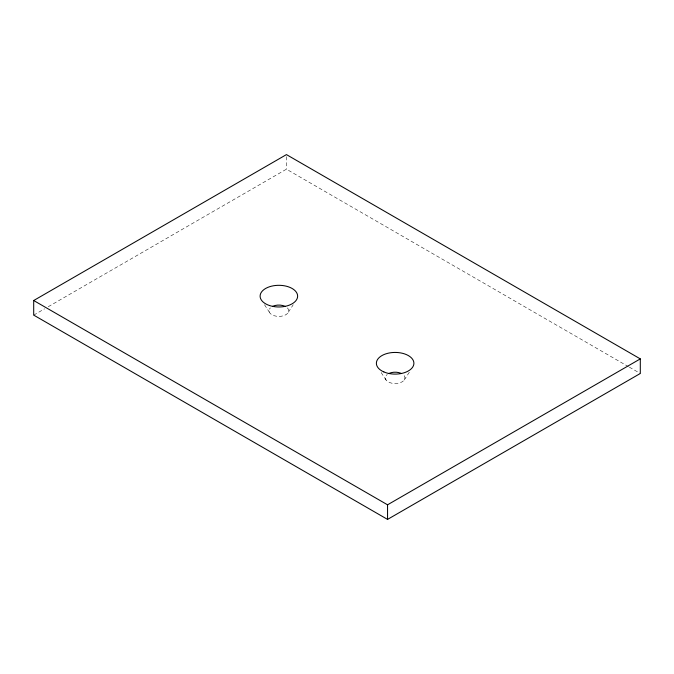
<?xml version="1.0" encoding="UTF-8"?>
<svg xmlns="http://www.w3.org/2000/svg" width="674" height="674" viewBox="0 0 674 674"><rect width="100%" height="100%" fill="white"/><g stroke="black" fill="none" stroke-linecap="round" stroke-linejoin="round"><path stroke-width="0.51" stroke-dasharray="3.37 2.53" d="M288.362 312.205L293.215 304.749M404.24 379.984L409.767 371.551M33.7 315.112L44.61 308.81M48.25 306.712L286.45 169.191L628.446 366.639M629.356 367.162L640.3 373.48M381.147 372.528L386.084 380.069M264.52 304.749L269.373 312.205M286.45 156.68L286.45 169.191M287.377 307.9A9.832 5.678 0 0 1 278.868 316.409A9.832 5.678 0 0 1 270.358 307.9M404.181 375.645A9.832 5.678 0 0 1 393.928 383.489A9.832 5.678 0 0 1 387.289 374.441"/><path stroke-width="1.01" d="M33.7 300.52L286.45 154.599L640.3 358.888L640.3 373.48L387.55 519.401L33.7 315.112L33.7 300.52L387.55 504.809L640.3 358.888M387.55 504.809L387.55 519.401M272.549 306.384A9.832 5.678 0 0 1 285.186 306.384M389.083 373.388A9.832 5.678 0 0 1 401.055 373.329M383.826 371.913A18.762 10.835 0 0 0 413.76 364.592A18.762 10.835 0 0 0 387.811 353.294A18.762 10.835 0 0 0 383.826 371.913M269.482 305.524A18.762 10.835 0 0 0 297.63 296.139A18.762 10.835 0 0 0 269.482 286.762A18.762 10.835 0 0 0 269.482 305.524"/></g></svg>
